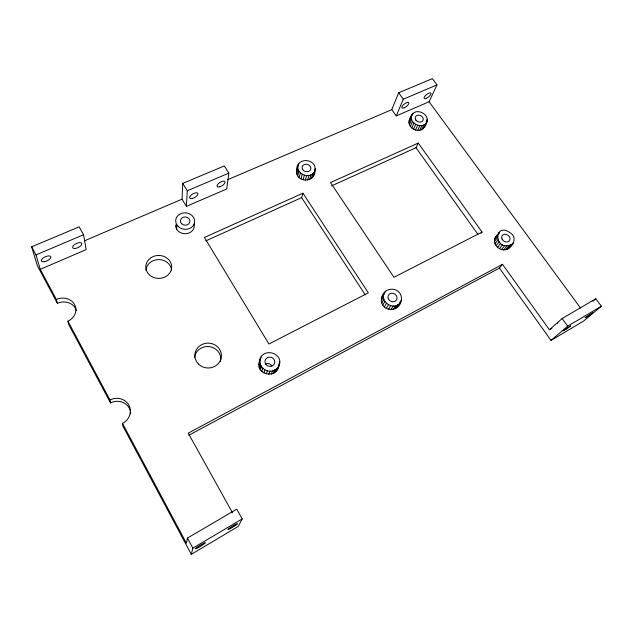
<?xml version="1.0" encoding="UTF-8"?>
<svg xmlns="http://www.w3.org/2000/svg" width="633" height="633" viewBox="0 0 633 633"><rect width="100%" height="100%" fill="white"/><g stroke="black" fill="none" stroke-linecap="round" stroke-linejoin="round"><path stroke-width="0.95" d="M512.501 243.982C492.83 254.07 493.273 217.926 512.524 234.629C517.24 240.643 510.546 249.9 503.726 249.908C497.396 249.853 491.343 241.679 496.137 236.315M176.623 229.138L176.781 224.731M182.059 199.166L182.771 183.388L224.304 165.957L228.845 173.141L226.685 188.998L186.411 206.358L182.059 199.166L84.616 240.762M186.411 206.358L187.273 190.77L182.771 183.388M427.204 121.038C428.019 116.084 423.192 112.041 418.587 111.685C412.906 110.854 410.469 116.614 409.06 121.061C408.277 125.207 411.751 128.879 415.501 130.01C421.618 132.297 426.136 126.489 427.204 121.038L423.105 128.808M401.433 300.074C402.635 286.535 383.4 285.206 381.438 298.602C380.172 312.267 399.296 313.28 401.433 300.074L399.565 302.978M425.416 124.005C419.576 128.903 408.23 121.987 411.909 114.581M400.681 302.107C395.261 311.531 379.214 302.376 384.373 292.889M314.997 170.499C316.951 157.949 295.825 156.834 296.679 170.127C294.701 182.755 315.566 183.657 314.997 170.499L312.765 176.908M313.572 175.143L315.234 168.552M278.211 367.646C286.527 352.834 260.582 345.547 259.269 362.305C255.455 375.377 278.575 379.056 278.52 365.233M297.945 165.427C295.84 174.059 309.3 179.361 314.182 172.271M258.937 364.711L260.298 359.053M122.509 423.437L122.921 426.151L191.285 554.342L238.277 526.395L242.194 518.918L236.75 509.169L187.471 538.05L186.45 543.249L122.509 423.437A14.322 13.285 -20.5 0 0 128.918 405.239A14.322 13.285 -20.5 0 0 109.984 399.969L67.937 321.176A13.902 12.201 -11.3 0 0 74.631 304.647A13.902 12.201 -11.3 0 0 56.337 299.441L40.275 269.349L35.986 254.909L31.65 246.807L79.172 226.859L83.564 234.732L86.167 249.568L40.275 269.349M191.285 554.342L192.859 548.131L187.471 538.05M296.426 172.057L298.784 163.662M296.766 174.035L298.032 169.359M297.676 175.919L298.958 171.258M299.1 177.58L300.39 172.928M300.936 178.902L302.25 174.265M303.065 179.796L304.394 175.175M305.328 180.199L306.681 175.578M205.78 240.88L301.625 197.631L302.938 193.184L368.319 292.834L268.938 344.02L204.412 237.454L302.938 193.184M307.583 180.089L308.951 175.476M309.664 179.471L311.048 174.85M311.428 178.379L312.837 173.758M261.287 356.806L259.269 362.305M259.269 367.148L260.298 363.935L259.957 361.483M260.131 369.15L261.168 365.953M260.258 369.435L261.294 366.246L260.298 363.935M260.448 369.688L261.492 366.499M261.825 371.421L262.877 368.248L261.294 366.246M263.866 372.972L264.942 369.814L262.877 368.248M266.24 373.968L267.348 370.827C272.253 372.267 278.053 369.506 279.438 364.45M268.796 374.356L269.927 371.215M271.335 374.095L272.491 370.954M398.355 305.723L398.845 304.378M273.401 373.328L274.58 370.178M273.693 373.217L274.88 370.068M273.954 373.035L275.133 369.886M275.719 371.777L276.914 368.612M278.829 364.434L279.746 362.021M277.254 369.87L278.473 366.697M424.245 127.47L424.885 125.856M391.772 109.651L398.671 92.79L432.339 78.658L436.976 84.901L429.087 101.747L396.242 115.902L391.772 109.651L227.738 179.669M396.242 115.902L403.3 99.183L436.976 84.901M409.06 121.061L411.244 116.195M411.964 115.689L413.064 113.244M408.942 122.834L411.126 117.975M409.369 124.646L411.561 119.803M410.319 126.386L412.526 121.552M411.727 127.929L413.942 123.103M413.499 129.164L415.731 124.353M415.501 130.01L417.756 125.207M417.614 130.414L419.877 125.611M419.671 130.335L421.958 125.532M421.546 129.789L423.849 124.986M426.151 121.671L427.307 119.257M331.637 185.849L415.984 147.711L418.231 143.066L482.053 232.058L481.08 233.387M381.438 298.602L385.695 291.18M381.272 300.786L383.432 297.122M381.715 303.009L383.891 299.354M382.751 305.106L384.935 301.466M384.302 306.934L386.502 303.318M386.265 308.366L388.488 304.766M388.504 309.308L390.743 305.715M390.862 309.695L393.125 306.103M393.172 309.49L395.459 305.905M395.016 308.817L397.326 305.225M395.285 308.722L397.595 305.13M395.506 308.564L397.817 304.964M397.049 307.44L399.376 303.832M509.28 247.93L513.6 242.431M495.03 237.842L499.231 232.279M498.211 234.511L499.247 233.166M494.444 239.67L497.522 235.65M494.413 241.664L497.498 237.66M382.205 296.592L383.519 294.899M494.959 243.689L498.052 239.701M496.027 245.62L499.128 241.648M497.554 247.305L500.671 243.349M499.437 248.642L502.578 244.694M501.542 249.529L504.699 245.588M503.726 249.908L506.906 245.976M505.838 249.75L509.035 245.818M507.492 249.165L510.704 245.224M507.729 249.078L511.14 244.995M499.382 268.076L502.515 264.309L549.404 329.785L562.112 318.518L595.811 298.768L601.35 306.23L583.666 321.01L551.019 340.427L499.382 268.076L188.808 435.282M592.963 301.229L595.811 298.768M551.019 340.427L567.659 326.185L601.35 306.23M192.859 548.131L242.194 518.918M550.243 329.295L551.929 328.298M502.515 264.309L188.238 433.162L232.485 512.77M482.053 232.058L393.979 277.309L330.497 182.573L418.231 143.066M35.986 254.909L83.564 234.732M187.273 190.77L228.845 173.141M264.942 369.814L267.348 370.827M429.087 101.747L580.532 308.057M398.671 92.79L403.3 99.183M562.112 318.518L567.659 326.185M415.984 147.711L477.994 234.455M301.625 197.631L365.249 294.859M76.387 310.613A13.76 12.09 -11.6 0 0 57.413 303.318L37.347 265.686L31.65 246.807M130.699 413.847A14.171 13.151 -20.9 0 0 110.53 402.92L68.902 324.856L67.937 321.176M56.337 299.441L57.413 303.318M109.984 399.969L110.53 402.92M265.219 364.086A4.85 4.589 17.1 0 1 271.802 365.945M145.954 270.346A12.834 11.402 0.7 0 1 158.543 259.593A12.834 11.402 0.7 0 1 171.551 270.006M194.56 357.598A13.143 12.336 2.1 0 1 209.673 346.662A13.143 12.336 2.1 0 1 220.474 361.522M557.531 323.289A4.66 0.411 -33.7 0 1 557.91 322.917M194.094 223.853A9.408 8.189 5.5 0 1 185.833 233.688A9.408 8.189 5.5 0 1 175.547 224.96M562.966 330.822L566.717 328.907L570.634 325.892L562.966 330.822M585.209 317.624L588.793 315.804L592.789 312.757L585.209 317.624M426.333 98.305A4.249 1.567 -37.9 0 0 430.946 93.304A4.249 1.567 -37.9 0 0 425.257 95.718A4.249 1.567 -37.9 0 0 426.333 98.305M404.25 107.776A4.273 1.614 -37.4 0 0 408.799 102.76A4.273 1.614 -37.4 0 0 402.984 105.228A4.273 1.614 -37.4 0 0 404.25 107.776M75.272 248.453A5.04 2.192 -26.1 0 0 81.831 243.586A5.04 2.192 -26.1 0 0 74.567 244.599A5.04 2.192 -26.1 0 0 75.272 248.453M44.207 261.761A5.159 2.231 -24.9 0 0 50.814 256.848A5.159 2.231 -24.9 0 0 43.21 257.971A5.159 2.231 -24.9 0 0 44.207 261.761M219.683 186.798A4.597 1.978 -31.5 0 0 225.008 181.79A4.597 1.978 -31.5 0 0 218.401 183.586A4.597 1.978 -31.5 0 0 219.683 186.798M192.503 198.446A4.66 2.026 -30.5 0 0 197.805 193.413A4.66 2.026 -30.5 0 0 190.96 195.296A4.66 2.026 -30.5 0 0 192.503 198.446M229.953 528.737A5.602 0.514 -31.4 0 0 237.478 523.76A5.602 0.514 -31.4 0 0 230.713 527.242A5.602 0.514 -31.4 0 0 229.953 528.737M197.765 547.838A5.744 0.522 -31.2 0 0 205.361 542.805A5.744 0.522 -31.2 0 0 198.216 546.508A5.744 0.522 -31.2 0 0 197.765 547.838M302.748 169.612A4.431 3.719 17.6 0 0 310.312 170.111A4.431 3.719 17.6 0 0 306.364 164.192A4.431 3.719 17.6 0 0 302.748 169.612M181.726 223.789A4.755 4.122 5.7 0 0 189.734 222.365A4.755 4.122 5.7 0 0 184.116 217.008A4.755 4.122 5.7 0 0 181.726 223.789M388.235 298.436A4.66 4.115 31 0 0 395.926 300.651A4.66 4.115 31 0 0 393.386 293.427A4.66 4.115 31 0 0 388.235 298.436M178.261 226.567A9.503 8.245 5.7 0 0 194.268 223.678A9.503 8.245 5.7 0 0 183 212.989A9.503 8.245 5.7 0 0 178.261 226.567M265.623 363.999A4.953 4.668 17.4 0 0 274.152 364.212A4.953 4.668 17.4 0 0 269.832 357.075A4.953 4.668 17.4 0 0 265.623 363.999M501.977 238.926A4.423 3.624 34.4 0 0 509.161 241.038A4.423 3.624 34.4 0 0 506.416 234.432A4.423 3.624 34.4 0 0 501.977 238.926M415.905 120.088A4.17 3.323 24.4 0 0 422.884 120.626A4.17 3.323 24.4 0 0 418.896 115.159A4.17 3.323 24.4 0 0 415.905 120.088M151.809 276.613A12.961 11.489 0.9 0 0 171.701 267.458A12.961 11.489 0.9 0 0 152.743 256.737A12.961 11.489 0.9 0 0 151.809 276.613M198.572 364.149A13.277 12.446 2.5 0 0 220.885 359.061A13.277 12.446 2.5 0 0 204.918 343.466A13.277 12.446 2.5 0 0 198.572 364.149"/></g></svg>
